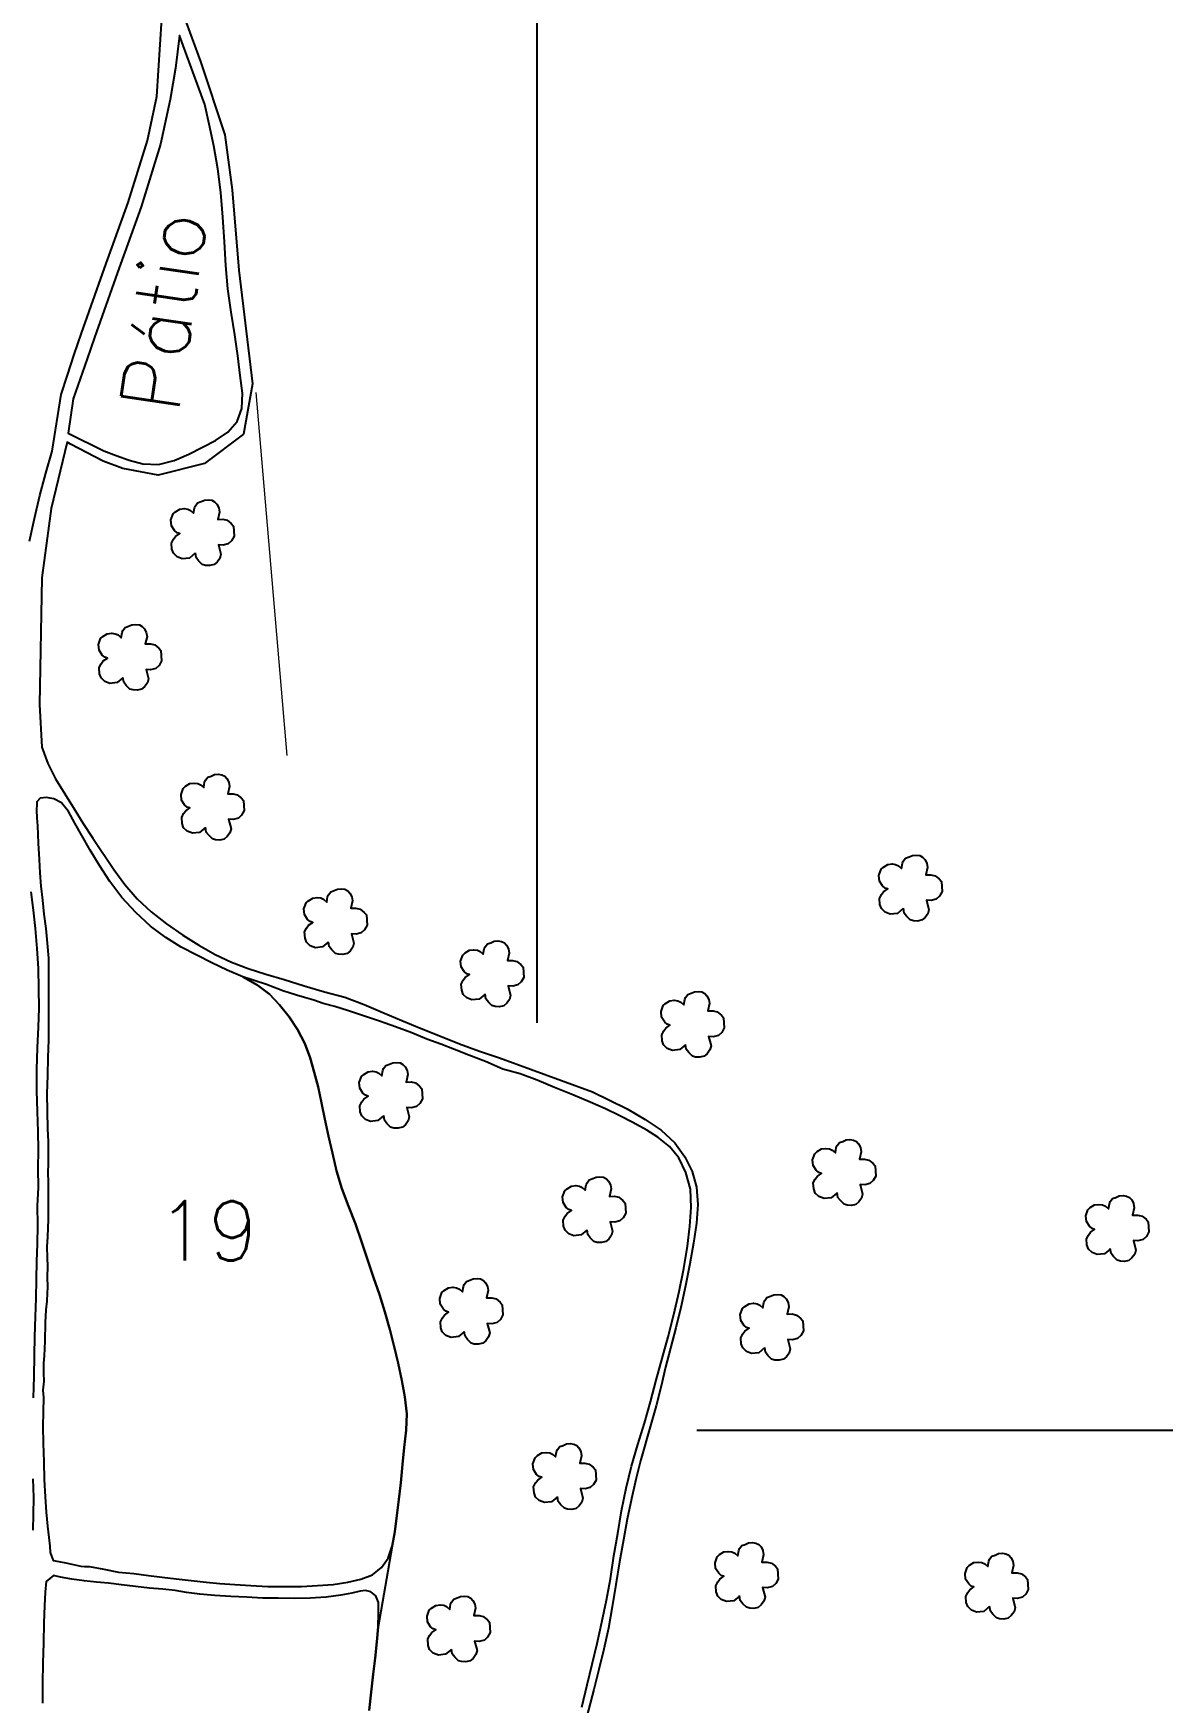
# Model space of a CAD drawing. Header units: inches. Extents: x 722598 to 724698, y 7810443 to 7813413.
# Drawn here: x 723389.8 to 723637, y 7811940.4 to 7812305.8 of the extents above; entities that cross this region are included whole.
import ezdxf
from ezdxf.enums import TextEntityAlignment as Align

# ---------------------------------------------------------------- set-up
doc = ezdxf.new("R2010")
doc.units = ezdxf.units.IN
doc.header["$MEASUREMENT"] = 0
doc.linetypes.add('CONTINUO', pattern=[0])
for name, color, linetype in [('0114000624', 1, 'Continuous'), ('0114000624013', 5, 'Continuous'), ('0114000624018', 5, 'Continuous'), ('0114000624019', 5, 'Continuous'), ('0114000624023', 5, 'Continuous'), ('MALHA', 8, 'Continuous'), ('MATO', 3, 'Continuous'), ('PATIO', 7, 'Continuous'), ('TEXTO', 7, 'Continuous')]:
    doc.layers.add(name, color=color, linetype=linetype)
doc.layers.add('TEXTO_DIVERSOS', color=7, linetype='Continuous', lineweight=5)
doc.styles.add('Simplex', font='simplex.shx')

msp = doc.modelspace()

# ---------------------------------------------------------------- linework, layer by layer
at = {"layer": '0114000624'}
msp.add_lwpolyline([(723419.09, 7812319.55), (723426.41, 7812299.57), (723431.72, 7812283.53), (723433.34, 7812271.49), (723434.78, 7812253.93), (723437.78, 7812229.08), (723435.76, 7812218.05), (723427.22, 7812211.6), (723417.13, 7812209.06), (723409.34, 7812210.51), (723405.08, 7812212.09), (723397.88, 7812215.84), (723397.15, 7812216.26), (723393.7, 7812201.74), (723391.63, 7812186.56), (723391.12, 7812158.86), (723391.64, 7812149.49), (723392.96, 7812145.97), (723394.64, 7812142.57), (723398.73, 7812136.04), (723400.7, 7812132.78), (723402.82, 7812129.6), (723407.42, 7812122.77), (723409.83, 7812119.42), (723412.52, 7812116.29), (723415.56, 7812113.48), (723418.96, 7812110.81), (723422.49, 7812108.37), (723426.05, 7812106.2), (723429.58, 7812104.12), (723433.14, 7812102.49), (723436.85, 7812101.04), (723440.69, 7812099.83), (723444.7, 7812098.65), (723449.08, 7812097.3), (723453.54, 7812095.99), (723457.95, 7812094.77), (723462.22, 7812093.2), (723466.31, 7812091.41), (723470.49, 7812089.69), (723474.7, 7812087.91), (723478.93, 7812086.27), (723483.09, 7812084.6), (723487.43, 7812082.97), (723491.87, 7812081.48), (723512.19, 7812074.06), (723515.91, 7812072.26), (723519.79, 7812070.37), (723523.7, 7812068.04), (723527.26, 7812065.68), (723530.21, 7812062.92), (723532.45, 7812059.86), (723534.04, 7812056.62), (723534.98, 7812053.2), (723535.28, 7812049.43), (723534.98, 7812045.3), (723534.33, 7812040.95), (723533.52, 7812036.4), (723532.6, 7812031.64), (723531.57, 7812026.89), (723530.46, 7812022.39), (723528.2, 7812013.81), (723527.22, 7812009.62), (723526.17, 7812005.33), (723524.98, 7812001.25), (723522.7, 7811993.32), (723521.69, 7811989.23), (723520.71, 7811984.99), (723519.79, 7811980.54), (723518.97, 7811976.03), (723518.12, 7811971.2), (723517.34, 7811966.24), (723516.53, 7811961.37), (723515.71, 7811956.65), (723514.68, 7811952.04), (723513.61, 7811947.64), (723512.5, 7811943.22), (723509, 7811929.92)], dxfattribs=at)
at = {"layer": '0114000624013', "color": 5}
msp.add_lwpolyline([(723463.29, 7811938.67), (723463.77, 7811942.68), (723464.15, 7811946.57), (723464.61, 7811950.14), (723465, 7811953.65), (723465.27, 7811956.99), (723465.37, 7811959.97), (723465.32, 7811962.28), (723464.76, 7811963.74), (723463.7, 7811964.66), (723462.54, 7811964.9), (723461.35, 7811964.74), (723459.52, 7811964.35), (723457.1, 7811963.9), (723453.88, 7811963.45), (723450.36, 7811963.21), (723446.85, 7811963.17), (723443.4, 7811963.22), (723439.99, 7811963.23), (723436.53, 7811963.44), (723433.02, 7811963.61), (723429.49, 7811963.85), (723426.21, 7811964.1), (723423.28, 7811964.48), (723420.82, 7811964.88), (723418.12, 7811965.19), (723415.22, 7811965.43), (723412.16, 7811965.81), (723409.05, 7811966.14), (723406.2, 7811966.52), (723403.58, 7811966.77), (723400.9, 7811967.05), (723398.24, 7811967.43), (723395.74, 7811967.84), (723394.16, 7811968.17), (723392.59, 7811966.85), (723392.38, 7811964.54), (723392.2, 7811961.54), (723392.06, 7811957.82), (723391.97, 7811953.49), (723391.84, 7811949.04), (723391.79, 7811944.61), (723391.8, 7811940.28)], dxfattribs=at)
at = {"layer": '0114000624018', "color": 5}
for points in [[(723389.78, 7812007.12), (723389.93, 7812011.76), (723390, 7812016.34), (723390.12, 7812020.55), (723390.24, 7812024.83), (723390.37, 7812028.87), (723390.44, 7812032.99), (723390.57, 7812037.03), (723390.67, 7812040.75), (723390.75, 7812044.85), (723390.71, 7812049.11), (723390.88, 7812053.13), (723390.87, 7812057.29), (723390.91, 7812061.37), (723390.87, 7812065.39), (723390.69, 7812069.73), (723390.53, 7812074.29), (723390.52, 7812078.97), (723390.66, 7812083.67), (723390.89, 7812088.21), (723391.04, 7812092.37), (723391, 7812096.69), (723390.93, 7812101.06), (723390.62, 7812105.46), (723390.24, 7812109.82), (723389.81, 7812113.85), (723389.31, 7812117.86)], [(723389.75, 7811978.13), (723389.85, 7811981.59), (723389.89, 7811985.25), (723389.77, 7811989.37)]]:
    msp.add_lwpolyline(points, dxfattribs=at)
at = {"layer": '0114000624019', "color": 5}
msp.add_lwpolyline([(723391.75, 7812116.06), (723392.11, 7812112.98), (723392.53, 7812109.85), (723392.81, 7812106.64), (723393.09, 7812103.3), (723393.12, 7812099.88), (723393.12, 7812096.35), (723393.12, 7812092.79), (723393.13, 7812089.19), (723393.1, 7812085.42), (723392.96, 7812081.57), (723392.85, 7812077.66), (723392.73, 7812073.74), (723392.79, 7812069.81), (723392.89, 7812065.96), (723393.01, 7812063.19), (723393.02, 7812058.52), (723392.98, 7812056.17), (723393.01, 7812054.41), (723393.05, 7812053.17), (723393.03, 7812050.26), (723393.02, 7812046.23), (723392.88, 7812042.34), (723392.74, 7812040.13), (723392.78, 7812037.81), (723392.91, 7812035.83), (723392.78, 7812033.57), (723392.86, 7812031.34), (723392.79, 7812030), (723392.76, 7812028.27), (723392.5, 7812026.34), (723392.36, 7812023.57), (723392.27, 7812019.46), (723392.12, 7812016.28), (723392.03, 7812014.69), (723392, 7812012.46), (723392.05, 7812010.73), (723391.89, 7812008.74), (723392.01, 7812007.19), (723391.95, 7812004), (723391.89, 7812000.79), (723391.91, 7811997.19), (723392.05, 7811993.08), (723392.15, 7811989.19), (723392.35, 7811985.45), (723392.59, 7811982.05), (723392.87, 7811978.98), (723393.15, 7811976.54), (723393.4, 7811974.6), (723393.43, 7811973.24), (723394.1, 7811971.5), (723395.38, 7811971.28), (723396.93, 7811970.97), (723400.15, 7811970.27), (723401, 7811970.2), (723402.09, 7811970.15), (723405.22, 7811969.55), (723408.43, 7811968.93), (723411.77, 7811968.65), (723414.98, 7811968.23), (723417.95, 7811967.86), (723421.04, 7811967.47), (723424.36, 7811967.14), (723427.63, 7811966.76), (723430.61, 7811966.48), (723433.89, 7811966.23), (723437.43, 7811966.02), (723441.11, 7811965.82), (723444.8, 7811965.77), (723448.46, 7811965.8), (723452, 7811966.01), (723455.44, 7811966.24), (723458.6, 7811966.73), (723461.46, 7811967.43), (723464.07, 7811968.34), (723466.03, 7811969.93), (723467.48, 7811971.99), (723468.31, 7811974.65), (723468.95, 7811977.76), (723469.34, 7811981.36), (723469.77, 7811984.8), (723470.27, 7811988.49), (723470.57, 7811992.5), (723470.94, 7811996.24), (723471.41, 7812000.03), (723471.53, 7812003.61), (723471.14, 7812007.32), (723470.44, 7812010.87), (723469.65, 7812014.65), (723468.77, 7812018.33), (723467.8, 7812022.04), (723466.76, 7812025.93), (723465.54, 7812029.72), (723464.23, 7812033.42), (723463, 7812037.14), (723461.7, 7812041.08), (723460.29, 7812045.19), (723458.8, 7812049.05), (723457.32, 7812052.94), (723456.15, 7812056.81), (723455.27, 7812060.62), (723454.42, 7812064.33), (723453.58, 7812068.11), (723452.86, 7812071.67), (723452.14, 7812075.15), (723451.28, 7812078.34), (723450.37, 7812081.52), (723449.19, 7812084.66), (723447.63, 7812087.7), (723445.77, 7812090.49), (723443.68, 7812093.12), (723441.48, 7812095.45), (723438.88, 7812097.41), (723435.67, 7812099.22), (723432.21, 7812100.7), (723428.89, 7812102.3), (723425.59, 7812103.98), (723422.15, 7812105.75), (723418.76, 7812107.83), (723415.44, 7812110.33), (723412.22, 7812113.33), (723409.19, 7812116.63), (723406.56, 7812120.14), (723404.26, 7812123.6), (723402.21, 7812127), (723400.38, 7812130.17), (723398.86, 7812132.91), (723397.46, 7812135.4), (723395.96, 7812137.36), (723394.26, 7812138.22), (723392.66, 7812138.47), (723391.3, 7812138.35), (723390.56, 7812137.57), (723390.53, 7812137.06), (723390.49, 7812135.7), (723390.54, 7812134.06), (723390.69, 7812132.3), (723390.69, 7812132.3), (723390.83, 7812128.5), (723391.02, 7812124.92), (723391.22, 7812121.99), (723391.45, 7812119.07)], close=True, dxfattribs=at)
at = {"layer": '0114000624023'}
msp.add_lwpolyline([(723388.92, 7812194.64), (723390.01, 7812199.6), (723391.2, 7812204.58), (723392.55, 7812209.46), (723393.92, 7812214.3), (723395.87, 7812226.69), (723397.23, 7812230.97), (723398.72, 7812235.46), (723400.31, 7812240.17), (723405.36, 7812254.4), (723410.53, 7812268.71), (723414.74, 7812282.3), (723416.83, 7812291.91), (723418.3, 7812314.77)], dxfattribs=at)
at = {"layer": 'MALHA', "color": 8}
for points in [[(723500, 7813312.84), (723500, 7812089.16)], [(723535.03, 7812000), (724597.93, 7812000)]]:
    msp.add_lwpolyline(points, dxfattribs=at)
at = {"layer": 'MATO'}
msp.add_lwpolyline([(723509.89, 7811939.39), (723511.02, 7811944.23), (723512.1, 7811948.81), (723513.2, 7811953.31), (723514.28, 7811958.01), (723515.29, 7811962.78), (723516.12, 7811967.5), (723516.9, 7811972.48), (723517.73, 7811977.36), (723518.57, 7811982.34), (723519.61, 7811987.33), (723520.76, 7811992.16), (723522.11, 7811996.88), (723523.56, 7812001.55), (723524.94, 7812006.24), (723526.16, 7812010.94), (723527.47, 7812015.68), (723528.76, 7812020.46), (723529.99, 7812025.33), (723531.18, 7812030.33), (723532.18, 7812035.4), (723533.03, 7812040.26), (723533.52, 7812044.64), (723533.82, 7812048.75), (723533.63, 7812052.77), (723532.66, 7812056.4), (723531.11, 7812059.6), (723529.07, 7812062.08), (723526.48, 7812064.14), (723524.1, 7812065.69), (723521.02, 7812067.39), (723518.03, 7812068.9), (723515.03, 7812070.34), (723511.66, 7812071.78), (723507.89, 7812073.44), (723503.88, 7812075.03), (723500.1, 7812076.63), (723496.36, 7812078.02), (723492.58, 7812079.01), (723488.79, 7812080.74), (723485.16, 7812082.08), (723481.98, 7812083.32), (723479.01, 7812084.54), (723475.94, 7812085.63), (723472.62, 7812086.95), (723469.09, 7812088.3), (723465.56, 7812089.53), (723462.05, 7812090.67), (723458.76, 7812091.82), (723455.8, 7812092.72), (723453.27, 7812093.42), (723451.16, 7812094.1), (723449.16, 7812094.72), (723447.37, 7812095.25), (723444.4, 7812096.17), (723440.86, 7812097.6), (723435.67, 7812099.22), (723438.88, 7812097.41), (723441.48, 7812095.45), (723443.68, 7812093.12), (723445.77, 7812090.49), (723447.63, 7812087.7), (723449.19, 7812084.66), (723450.37, 7812081.52), (723451.28, 7812078.34), (723452.14, 7812075.15), (723452.86, 7812071.67), (723453.58, 7812068.11), (723454.42, 7812064.33), (723455.27, 7812060.62), (723456.15, 7812056.81), (723457.32, 7812052.94), (723458.8, 7812049.05), (723460.29, 7812045.19), (723461.7, 7812041.08), (723463, 7812037.14), (723464.23, 7812033.42), (723465.54, 7812029.72), (723466.76, 7812025.93), (723467.8, 7812022.04), (723468.77, 7812018.33), (723469.65, 7812014.65), (723470.44, 7812010.87), (723471.14, 7812007.32), (723471.53, 7812003.61), (723471.41, 7812000.03), (723470.94, 7811996.24), (723470.57, 7811992.5), (723470.27, 7811988.49), (723469.77, 7811984.8), (723469.34, 7811981.36), (723468.95, 7811977.76), (723468.31, 7811974.65), (723465.27, 7811956.99), (723465, 7811953.65), (723464.61, 7811950.14), (723464.15, 7811946.57), (723463.77, 7811942.68), (723463.29, 7811938.67)], dxfattribs=at)
at = {"layer": 'MATO', "linetype": 'CONTINUO'}
for points in [[(723425.22, 7812191.97, 0), (723423.98, 7812190.92, 0), (723422.39, 7812190.74, 0), (723421.27, 7812191.18, 0), (723420.46, 7812191.96, 0), (723420.13, 7812192.87, 0), (723420.04, 7812194.2, 0), (723420.48, 7812195.04, 0), (723420.93, 7812195.66, 0), (723421.84, 7812196.28, 0), (723421.26, 7812196.46, 0), (723420.69, 7812196.93, 0), (723420.02, 7812197.99, 0), (723419.9, 7812199.26, 0), (723420.38, 7812200.57, 0), (723420.89, 7812201.04, 0), (723421.82, 7812201.61, 0), (723422.8, 7812201.74, 0), (723423.58, 7812201.63, 0), (723424.2, 7812201.34, 0), (723424.87, 7812200.74, 0), (723425.08, 7812201.89, 0), (723425.25, 7812202.35, 0), (723425.75, 7812202.99, 0), (723426.51, 7812203.27, 0), (723427.24, 7812203.6, 0), (723428.07, 7812203.67, 0), (723428.85, 7812203.56, 0), (723429.48, 7812203.22, 0), (723429.95, 7812202.72, 0), (723430.37, 7812201.9, 0), (723430.53, 7812200.99, 0), (723430.15, 7812199.38, 0), (723431.28, 7812199.4, 0), (723432.22, 7812199.17, 0), (723433.1, 7812198.47, 0), (723433.59, 7812197.91, 0), (723433.72, 7812195.69, 0), (723433.18, 7812194.69, 0), (723432.45, 7812194.03, 0), (723431.31, 7812193.73, 0), (723430.31, 7812193.81, 0), (723430.85, 7812191.74, 0), (723430.6, 7812190.85, 0), (723430, 7812190.01, 0), (723429.34, 7812189.48, 0), (723428.4, 7812189.25, 0), (723427.47, 7812189.31, 0), (723426.77, 7812189.5, 0), (723425.97, 7812190.29, 0), (723425.43, 7812191, 0), (723425.26, 7812192.07, 0)], [(723409.36, 7812164.7, 0), (723408.12, 7812163.65, 0), (723406.54, 7812163.47, 0), (723405.41, 7812163.91, 0), (723404.61, 7812164.69, 0), (723404.28, 7812165.59, 0), (723404.19, 7812166.92, 0), (723404.62, 7812167.76, 0), (723405.07, 7812168.39, 0), (723405.99, 7812169, 0), (723405.41, 7812169.19, 0), (723404.83, 7812169.66, 0), (723404.16, 7812170.72, 0), (723404.04, 7812171.98, 0), (723404.52, 7812173.3, 0), (723405.03, 7812173.77, 0), (723405.96, 7812174.34, 0), (723406.94, 7812174.47, 0), (723407.72, 7812174.36, 0), (723408.34, 7812174.07, 0), (723409.02, 7812173.47, 0), (723409.22, 7812174.62, 0), (723409.39, 7812175.08, 0), (723409.9, 7812175.72, 0), (723410.65, 7812176, 0), (723411.38, 7812176.32, 0), (723412.21, 7812176.4, 0), (723412.99, 7812176.29, 0), (723413.62, 7812175.95, 0), (723414.1, 7812175.44, 0), (723414.51, 7812174.63, 0), (723414.67, 7812173.72, 0), (723414.29, 7812172.11, 0), (723415.43, 7812172.12, 0), (723416.36, 7812171.9, 0), (723417.24, 7812171.2, 0), (723417.73, 7812170.64, 0), (723417.87, 7812168.42, 0), (723417.32, 7812167.42, 0), (723416.6, 7812166.76, 0), (723415.46, 7812166.45, 0), (723414.46, 7812166.54, 0), (723414.99, 7812164.47, 0), (723414.75, 7812163.58, 0), (723414.15, 7812162.73, 0), (723413.48, 7812162.21, 0), (723412.55, 7812161.98, 0), (723411.61, 7812162.03, 0), (723410.92, 7812162.23, 0), (723410.12, 7812163.02, 0), (723409.57, 7812163.73, 0), (723409.4, 7812164.8, 0)], [(723427.44, 7812131.9, 0), (723426.19, 7812130.85, 0), (723424.61, 7812130.67, 0), (723423.48, 7812131.11, 0), (723422.68, 7812131.89, 0), (723422.35, 7812132.79, 0), (723422.26, 7812134.12, 0), (723422.69, 7812134.96, 0), (723423.14, 7812135.59, 0), (723424.06, 7812136.2, 0), (723423.48, 7812136.39, 0), (723422.9, 7812136.86, 0), (723422.23, 7812137.92, 0), (723422.11, 7812139.18, 0), (723422.59, 7812140.5, 0), (723423.1, 7812140.97, 0), (723424.03, 7812141.54, 0), (723425.01, 7812141.67, 0), (723425.79, 7812141.56, 0), (723426.41, 7812141.27, 0), (723427.09, 7812140.67, 0), (723427.29, 7812141.82, 0), (723427.46, 7812142.28, 0), (723427.97, 7812142.92, 0), (723428.72, 7812143.2, 0), (723429.45, 7812143.52, 0), (723430.28, 7812143.6, 0), (723431.06, 7812143.49, 0), (723431.69, 7812143.15, 0), (723432.17, 7812142.64, 0), (723432.58, 7812141.83, 0), (723432.74, 7812140.92, 0), (723432.36, 7812139.31, 0), (723433.5, 7812139.33, 0), (723434.43, 7812139.1, 0), (723435.31, 7812138.4, 0), (723435.8, 7812137.84, 0), (723435.94, 7812135.62, 0), (723435.39, 7812134.62, 0), (723434.67, 7812133.96, 0), (723433.53, 7812133.65, 0), (723432.53, 7812133.74, 0), (723433.06, 7812131.67, 0), (723432.82, 7812130.78, 0), (723432.22, 7812129.93, 0), (723431.56, 7812129.41, 0), (723430.62, 7812129.18, 0), (723429.68, 7812129.23, 0), (723428.99, 7812129.43, 0), (723428.19, 7812130.22, 0), (723427.64, 7812130.93, 0), (723427.47, 7812132, 0)], [(723580.23, 7812114.17, 0), (723578.98, 7812113.13, 0), (723577.4, 7812112.95, 0), (723576.27, 7812113.38, 0), (723575.47, 7812114.17, 0), (723575.14, 7812115.07, 0), (723575.05, 7812116.4, 0), (723575.48, 7812117.24, 0), (723575.94, 7812117.86, 0), (723576.85, 7812118.48, 0), (723576.27, 7812118.67, 0), (723575.7, 7812119.14, 0), (723575.02, 7812120.2, 0), (723574.9, 7812121.46, 0), (723575.39, 7812122.78, 0), (723575.9, 7812123.25, 0), (723576.83, 7812123.82, 0), (723577.8, 7812123.95, 0), (723578.58, 7812123.84, 0), (723579.2, 7812123.55, 0), (723579.88, 7812122.95, 0), (723580.08, 7812124.1, 0), (723580.25, 7812124.56, 0), (723580.76, 7812125.2, 0), (723581.51, 7812125.48, 0), (723582.25, 7812125.8, 0), (723583.07, 7812125.88, 0), (723583.85, 7812125.77, 0), (723584.49, 7812125.43, 0), (723584.96, 7812124.92, 0), (723585.37, 7812124.11, 0), (723585.53, 7812123.2, 0), (723585.16, 7812121.59, 0), (723586.29, 7812121.6, 0), (723587.23, 7812121.38, 0), (723588.11, 7812120.68, 0), (723588.6, 7812120.12, 0), (723588.73, 7812117.9, 0), (723588.18, 7812116.9, 0), (723587.46, 7812116.24, 0), (723586.32, 7812115.93, 0), (723585.32, 7812116.02, 0), (723585.85, 7812113.94, 0), (723585.61, 7812113.06, 0), (723585.01, 7812112.21, 0), (723584.35, 7812111.69, 0), (723583.41, 7812111.46, 0), (723582.48, 7812111.51, 0), (723581.78, 7812111.71, 0), (723580.98, 7812112.5, 0), (723580.43, 7812113.21, 0), (723580.27, 7812114.28, 0)], [(723454.36, 7812106.84, 0), (723453.11, 7812105.79, 0), (723451.53, 7812105.61, 0), (723450.4, 7812106.05, 0), (723449.6, 7812106.83, 0), (723449.27, 7812107.73, 0), (723449.18, 7812109.06, 0), (723449.61, 7812109.9, 0), (723450.06, 7812110.53, 0), (723450.98, 7812111.14, 0), (723450.4, 7812111.33, 0), (723449.82, 7812111.8, 0), (723449.15, 7812112.86, 0), (723449.03, 7812114.12, 0), (723449.52, 7812115.44, 0), (723450.03, 7812115.91, 0), (723450.96, 7812116.48, 0), (723451.93, 7812116.61, 0), (723452.71, 7812116.5, 0), (723453.33, 7812116.21, 0), (723454.01, 7812115.61, 0), (723454.21, 7812116.76, 0), (723454.38, 7812117.22, 0), (723454.89, 7812117.86, 0), (723455.64, 7812118.14, 0), (723456.37, 7812118.46, 0), (723457.2, 7812118.54, 0), (723457.98, 7812118.43, 0), (723458.62, 7812118.09, 0), (723459.09, 7812117.58, 0), (723459.5, 7812116.77, 0), (723459.66, 7812115.86, 0), (723459.29, 7812114.25, 0), (723460.42, 7812114.26, 0), (723461.35, 7812114.04, 0), (723462.24, 7812113.34, 0), (723462.73, 7812112.78, 0), (723462.86, 7812110.56, 0), (723462.31, 7812109.56, 0), (723461.59, 7812108.9, 0), (723460.45, 7812108.59, 0), (723459.45, 7812108.68, 0), (723459.98, 7812106.6, 0), (723459.74, 7812105.72, 0), (723459.14, 7812104.87, 0), (723458.48, 7812104.35, 0), (723457.54, 7812104.12, 0), (723456.61, 7812104.17, 0), (723455.91, 7812104.37, 0), (723455.11, 7812105.16, 0), (723454.56, 7812105.87, 0), (723454.39, 7812106.94, 0)], [(723488.65, 7812095.41, 0), (723487.41, 7812094.37, 0), (723485.82, 7812094.18, 0), (723484.7, 7812094.62, 0), (723483.89, 7812095.41, 0), (723483.56, 7812096.31, 0), (723483.47, 7812097.64, 0), (723483.91, 7812098.48, 0), (723484.36, 7812099.1, 0), (723485.27, 7812099.72, 0), (723484.69, 7812099.9, 0), (723484.12, 7812100.38, 0), (723483.45, 7812101.44, 0), (723483.33, 7812102.7, 0), (723483.81, 7812104.01, 0), (723484.32, 7812104.48, 0), (723485.25, 7812105.05, 0), (723486.23, 7812105.18, 0), (723487.01, 7812105.07, 0), (723487.63, 7812104.79, 0), (723488.3, 7812104.18, 0), (723488.51, 7812105.34, 0), (723488.68, 7812105.8, 0), (723489.18, 7812106.44, 0), (723489.94, 7812106.71, 0), (723490.67, 7812107.04, 0), (723491.5, 7812107.11, 0), (723492.28, 7812107, 0), (723492.91, 7812106.67, 0), (723493.38, 7812106.16, 0), (723493.8, 7812105.34, 0), (723493.96, 7812104.44, 0), (723493.58, 7812102.82, 0), (723494.71, 7812102.84, 0), (723495.65, 7812102.61, 0), (723496.53, 7812101.92, 0), (723497.02, 7812101.36, 0), (723497.15, 7812099.13, 0), (723496.61, 7812098.14, 0), (723495.88, 7812097.47, 0), (723494.74, 7812097.17, 0), (723493.74, 7812097.26, 0), (723494.28, 7812095.18, 0), (723494.03, 7812094.29, 0), (723493.43, 7812093.45, 0), (723492.77, 7812092.92, 0), (723491.83, 7812092.69, 0), (723490.9, 7812092.75, 0), (723490.2, 7812092.95, 0), (723489.4, 7812093.73, 0), (723488.86, 7812094.44, 0), (723488.69, 7812095.52, 0)], [(723532.54, 7812084.35, 0), (723531.29, 7812083.31, 0), (723529.71, 7812083.13, 0), (723528.58, 7812083.56, 0), (723527.78, 7812084.35, 0), (723527.45, 7812085.25, 0), (723527.36, 7812086.58, 0), (723527.79, 7812087.42, 0), (723528.25, 7812088.04, 0), (723529.16, 7812088.66, 0), (723528.58, 7812088.85, 0), (723528.01, 7812089.32, 0), (723527.33, 7812090.38, 0), (723527.21, 7812091.64, 0), (723527.7, 7812092.96, 0), (723528.21, 7812093.43, 0), (723529.14, 7812094, 0), (723530.11, 7812094.13, 0), (723530.89, 7812094.02, 0), (723531.51, 7812093.73, 0), (723532.19, 7812093.13, 0), (723532.39, 7812094.28, 0), (723532.56, 7812094.74, 0), (723533.07, 7812095.38, 0), (723533.82, 7812095.66, 0), (723534.55, 7812095.98, 0), (723535.38, 7812096.06, 0), (723536.16, 7812095.95, 0), (723536.8, 7812095.61, 0), (723537.27, 7812095.1, 0), (723537.68, 7812094.29, 0), (723537.84, 7812093.38, 0), (723537.47, 7812091.77, 0), (723538.6, 7812091.78, 0), (723539.53, 7812091.56, 0), (723540.42, 7812090.86, 0), (723540.91, 7812090.3, 0), (723541.04, 7812088.08, 0), (723540.49, 7812087.08, 0), (723539.77, 7812086.42, 0), (723538.63, 7812086.11, 0), (723537.63, 7812086.2, 0), (723538.16, 7812084.12, 0), (723537.92, 7812083.24, 0), (723537.32, 7812082.39, 0), (723536.66, 7812081.87, 0), (723535.72, 7812081.64, 0), (723534.79, 7812081.69, 0), (723534.09, 7812081.89, 0), (723533.29, 7812082.68, 0), (723532.74, 7812083.39, 0), (723532.58, 7812084.46, 0)], [(723466.46, 7812068.81, 0), (723465.21, 7812067.77, 0), (723463.63, 7812067.58, 0), (723462.5, 7812068.02, 0), (723461.7, 7812068.81, 0), (723461.37, 7812069.71, 0), (723461.28, 7812071.04, 0), (723461.71, 7812071.88, 0), (723462.16, 7812072.5, 0), (723463.08, 7812073.12, 0), (723462.5, 7812073.31, 0), (723461.92, 7812073.78, 0), (723461.25, 7812074.84, 0), (723461.13, 7812076.1, 0), (723461.62, 7812077.42, 0), (723462.13, 7812077.89, 0), (723463.06, 7812078.45, 0), (723464.03, 7812078.59, 0), (723464.81, 7812078.47, 0), (723465.43, 7812078.19, 0), (723466.11, 7812077.58, 0), (723466.31, 7812078.74, 0), (723466.48, 7812079.2, 0), (723466.99, 7812079.84, 0), (723467.74, 7812080.12, 0), (723468.47, 7812080.44, 0), (723469.3, 7812080.52, 0), (723470.08, 7812080.41, 0), (723470.71, 7812080.07, 0), (723471.19, 7812079.56, 0), (723471.6, 7812078.75, 0), (723471.76, 7812077.84, 0), (723471.38, 7812076.22, 0), (723472.52, 7812076.24, 0), (723473.45, 7812076.02, 0), (723474.34, 7812075.32, 0), (723474.82, 7812074.76, 0), (723474.96, 7812072.53, 0), (723474.41, 7812071.54, 0), (723473.69, 7812070.88, 0), (723472.55, 7812070.57, 0), (723471.55, 7812070.66, 0), (723472.08, 7812068.58, 0), (723471.84, 7812067.7, 0), (723471.24, 7812066.85, 0), (723470.58, 7812066.33, 0), (723469.64, 7812066.09, 0), (723468.7, 7812066.15, 0), (723468.01, 7812066.35, 0), (723467.21, 7812067.14, 0), (723466.66, 7812067.84, 0), (723466.49, 7812068.92, 0)], [(723565.73, 7812051.92, 0), (723564.48, 7812050.88, 0), (723562.9, 7812050.69, 0), (723561.77, 7812051.13, 0), (723560.97, 7812051.92, 0), (723560.64, 7812052.82, 0), (723560.55, 7812054.15, 0), (723560.98, 7812054.99, 0), (723561.44, 7812055.61, 0), (723562.35, 7812056.23, 0), (723561.77, 7812056.42, 0), (723561.2, 7812056.89, 0), (723560.52, 7812057.95, 0), (723560.4, 7812059.21, 0), (723560.89, 7812060.53, 0), (723561.4, 7812061, 0), (723562.33, 7812061.57, 0), (723563.3, 7812061.7, 0), (723564.08, 7812061.58, 0), (723564.7, 7812061.3, 0), (723565.38, 7812060.7, 0), (723565.58, 7812061.85, 0), (723565.75, 7812062.31, 0), (723566.26, 7812062.95, 0), (723567.01, 7812063.23, 0), (723567.75, 7812063.55, 0), (723568.57, 7812063.63, 0), (723569.35, 7812063.52, 0), (723569.99, 7812063.18, 0), (723570.46, 7812062.67, 0), (723570.87, 7812061.86, 0), (723571.03, 7812060.95, 0), (723570.66, 7812059.34, 0), (723571.79, 7812059.35, 0), (723572.72, 7812059.13, 0), (723573.61, 7812058.43, 0), (723574.1, 7812057.87, 0), (723574.23, 7812055.64, 0), (723573.68, 7812054.65, 0), (723572.96, 7812053.99, 0), (723571.82, 7812053.68, 0), (723570.82, 7812053.77, 0), (723571.35, 7812051.69, 0), (723571.11, 7812050.81, 0), (723570.51, 7812049.96, 0), (723569.85, 7812049.44, 0), (723568.91, 7812049.21, 0), (723567.98, 7812049.26, 0), (723567.28, 7812049.46, 0), (723566.48, 7812050.25, 0), (723565.93, 7812050.96, 0), (723565.77, 7812052.03, 0)], [(723510.98, 7812043.78, 0), (723509.74, 7812042.74, 0), (723508.15, 7812042.55, 0), (723507.03, 7812042.99, 0), (723506.23, 7812043.78, 0), (723505.89, 7812044.68, 0), (723505.8, 7812046.01, 0), (723506.24, 7812046.85, 0), (723506.69, 7812047.47, 0), (723507.6, 7812048.09, 0), (723507.02, 7812048.28, 0), (723506.45, 7812048.75, 0), (723505.78, 7812049.81, 0), (723505.66, 7812051.07, 0), (723506.14, 7812052.39, 0), (723506.65, 7812052.86, 0), (723507.58, 7812053.42, 0), (723508.56, 7812053.56, 0), (723509.34, 7812053.44, 0), (723509.96, 7812053.16, 0), (723510.63, 7812052.55, 0), (723510.84, 7812053.71, 0), (723511.01, 7812054.17, 0), (723511.51, 7812054.81, 0), (723512.27, 7812055.09, 0), (723513, 7812055.41, 0), (723513.83, 7812055.49, 0), (723514.61, 7812055.38, 0), (723515.24, 7812055.04, 0), (723515.71, 7812054.53, 0), (723516.13, 7812053.72, 0), (723516.29, 7812052.81, 0), (723515.91, 7812051.19, 0), (723517.04, 7812051.21, 0), (723517.98, 7812050.99, 0), (723518.86, 7812050.29, 0), (723519.35, 7812049.73, 0), (723519.48, 7812047.5, 0), (723518.94, 7812046.51, 0), (723518.21, 7812045.85, 0), (723517.07, 7812045.54, 0), (723516.07, 7812045.63, 0), (723516.61, 7812043.55, 0), (723516.36, 7812042.67, 0), (723515.76, 7812041.82, 0), (723515.1, 7812041.3, 0), (723514.16, 7812041.06, 0), (723513.23, 7812041.12, 0), (723512.53, 7812041.32, 0), (723511.73, 7812042.11, 0), (723511.19, 7812042.81, 0), (723511.02, 7812043.89, 0)], [(723625.53, 7812039.66, 0), (723624.28, 7812038.62, 0), (723622.7, 7812038.44, 0), (723621.57, 7812038.87, 0), (723620.77, 7812039.66, 0), (723620.44, 7812040.56, 0), (723620.35, 7812041.89, 0), (723620.78, 7812042.73, 0), (723621.24, 7812043.35, 0), (723622.15, 7812043.97, 0), (723621.57, 7812044.16, 0), (723621, 7812044.63, 0), (723620.33, 7812045.69, 0), (723620.2, 7812046.95, 0), (723620.69, 7812048.27, 0), (723621.2, 7812048.74, 0), (723622.13, 7812049.31, 0), (723623.11, 7812049.44, 0), (723623.89, 7812049.32, 0), (723624.5, 7812049.04, 0), (723625.18, 7812048.44, 0), (723625.38, 7812049.59, 0), (723625.56, 7812050.05, 0), (723626.06, 7812050.69, 0), (723626.81, 7812050.97, 0), (723627.55, 7812051.29, 0), (723628.37, 7812051.37, 0), (723629.15, 7812051.26, 0), (723629.79, 7812050.92, 0), (723630.26, 7812050.41, 0), (723630.67, 7812049.6, 0), (723630.83, 7812048.69, 0), (723630.46, 7812047.08, 0), (723631.59, 7812047.09, 0), (723632.53, 7812046.87, 0), (723633.41, 7812046.17, 0), (723633.9, 7812045.61, 0), (723634.03, 7812043.39, 0), (723633.49, 7812042.39, 0), (723632.76, 7812041.73, 0), (723631.62, 7812041.42, 0), (723630.62, 7812041.51, 0), (723631.16, 7812039.43, 0), (723630.91, 7812038.55, 0), (723630.31, 7812037.7, 0), (723629.65, 7812037.18, 0), (723628.71, 7812036.95, 0), (723627.78, 7812037, 0), (723627.08, 7812037.2, 0), (723626.28, 7812037.99, 0), (723625.74, 7812038.7, 0), (723625.57, 7812039.77, 0)], [(723484.08, 7812021.53, 0), (723482.84, 7812020.49, 0), (723481.25, 7812020.31, 0), (723480.12, 7812020.74, 0), (723479.32, 7812021.53, 0), (723478.99, 7812022.43, 0), (723478.9, 7812023.76, 0), (723479.33, 7812024.6, 0), (723479.79, 7812025.22, 0), (723480.7, 7812025.84, 0), (723480.12, 7812026.03, 0), (723479.55, 7812026.5, 0), (723478.88, 7812027.56, 0), (723478.76, 7812028.82, 0), (723479.24, 7812030.14, 0), (723479.75, 7812030.61, 0), (723480.68, 7812031.18, 0), (723481.66, 7812031.31, 0), (723482.44, 7812031.2, 0), (723483.05, 7812030.91, 0), (723483.73, 7812030.31, 0), (723483.93, 7812031.46, 0), (723484.11, 7812031.92, 0), (723484.61, 7812032.56, 0), (723485.36, 7812032.84, 0), (723486.1, 7812033.16, 0), (723486.92, 7812033.24, 0), (723487.71, 7812033.13, 0), (723488.34, 7812032.79, 0), (723488.81, 7812032.28, 0), (723489.22, 7812031.47, 0), (723489.39, 7812030.56, 0), (723489.01, 7812028.95, 0), (723490.14, 7812028.96, 0), (723491.08, 7812028.74, 0), (723491.96, 7812028.04, 0), (723492.45, 7812027.48, 0), (723492.58, 7812025.26, 0), (723492.04, 7812024.26, 0), (723491.31, 7812023.6, 0), (723490.17, 7812023.29, 0), (723489.17, 7812023.38, 0), (723489.71, 7812021.3, 0), (723489.46, 7812020.42, 0), (723488.86, 7812019.57, 0), (723488.2, 7812019.05, 0), (723487.26, 7812018.82, 0), (723486.33, 7812018.87, 0), (723485.63, 7812019.07, 0), (723484.83, 7812019.86, 0), (723484.29, 7812020.57, 0), (723484.12, 7812021.64, 0)], [(723549.87, 7812018.02, 0), (723548.62, 7812016.97, 0), (723547.04, 7812016.79, 0), (723545.91, 7812017.23, 0), (723545.11, 7812018.01, 0), (723544.78, 7812018.92, 0), (723544.69, 7812020.25, 0), (723545.12, 7812021.09, 0), (723545.58, 7812021.71, 0), (723546.49, 7812022.33, 0), (723545.91, 7812022.51, 0), (723545.34, 7812022.98, 0), (723544.67, 7812024.04, 0), (723544.54, 7812025.31, 0), (723545.03, 7812026.62, 0), (723545.54, 7812027.09, 0), (723546.47, 7812027.66, 0), (723547.45, 7812027.79, 0), (723548.23, 7812027.68, 0), (723548.84, 7812027.39, 0), (723549.52, 7812026.79, 0), (723549.72, 7812027.94, 0), (723549.9, 7812028.4, 0), (723550.4, 7812029.04, 0), (723551.15, 7812029.32, 0), (723551.89, 7812029.65, 0), (723552.71, 7812029.72, 0), (723553.49, 7812029.61, 0), (723554.13, 7812029.28, 0), (723554.6, 7812028.77, 0), (723555.01, 7812027.95, 0), (723555.17, 7812027.04, 0), (723554.8, 7812025.43, 0), (723555.93, 7812025.45, 0), (723556.87, 7812025.22, 0), (723557.75, 7812024.52, 0), (723558.24, 7812023.96, 0), (723558.37, 7812021.74, 0), (723557.83, 7812020.74, 0), (723557.1, 7812020.08, 0), (723555.96, 7812019.78, 0), (723554.96, 7812019.86, 0), (723555.5, 7812017.79, 0), (723555.25, 7812016.9, 0), (723554.65, 7812016.06, 0), (723553.99, 7812015.53, 0), (723553.05, 7812015.3, 0), (723552.12, 7812015.36, 0), (723551.42, 7812015.55, 0), (723550.62, 7812016.34, 0), (723550.08, 7812017.05, 0), (723549.91, 7812018.13, 0)], [(723504.49, 7811985.38, 0), (723503.24, 7811984.33, 0), (723501.66, 7811984.15, 0), (723500.53, 7811984.59, 0), (723499.73, 7811985.38, 0), (723499.4, 7811986.28, 0), (723499.31, 7811987.61, 0), (723499.74, 7811988.45, 0), (723500.2, 7811989.07, 0), (723501.11, 7811989.69, 0), (723500.53, 7811989.87, 0), (723499.96, 7811990.34, 0), (723499.28, 7811991.4, 0), (723499.16, 7811992.67, 0), (723499.65, 7811993.98, 0), (723500.16, 7811994.45, 0), (723501.09, 7811995.02, 0), (723502.07, 7811995.15, 0), (723502.85, 7811995.04, 0), (723503.46, 7811994.76, 0), (723504.14, 7811994.15, 0), (723504.34, 7811995.3, 0), (723504.51, 7811995.77, 0), (723505.02, 7811996.41, 0), (723505.77, 7811996.68, 0), (723506.51, 7811997.01, 0), (723507.33, 7811997.08, 0), (723508.11, 7811996.97, 0), (723508.75, 7811996.64, 0), (723509.22, 7811996.13, 0), (723509.63, 7811995.31, 0), (723509.79, 7811994.41, 0), (723509.42, 7811992.79, 0), (723510.55, 7811992.81, 0), (723511.49, 7811992.58, 0), (723512.37, 7811991.88, 0), (723512.86, 7811991.32, 0), (723512.99, 7811989.1, 0), (723512.45, 7811988.11, 0), (723511.72, 7811987.44, 0), (723510.58, 7811987.14, 0), (723509.58, 7811987.23, 0), (723510.12, 7811985.15, 0), (723509.87, 7811984.26, 0), (723509.27, 7811983.42, 0), (723508.61, 7811982.89, 0), (723507.67, 7811982.66, 0), (723506.74, 7811982.72, 0), (723506.04, 7811982.92, 0), (723505.24, 7811983.7, 0), (723504.69, 7811984.41, 0), (723504.53, 7811985.49, 0)], [(723544.37, 7811963.71, 0), (723543.12, 7811962.67, 0), (723541.54, 7811962.48, 0), (723540.41, 7811962.92, 0), (723539.61, 7811963.71, 0), (723539.28, 7811964.61, 0), (723539.19, 7811965.94, 0), (723539.62, 7811966.78, 0), (723540.08, 7811967.4, 0), (723540.99, 7811968.02, 0), (723540.41, 7811968.2, 0), (723539.84, 7811968.68, 0), (723539.16, 7811969.74, 0), (723539.04, 7811971, 0), (723539.53, 7811972.31, 0), (723540.04, 7811972.78, 0), (723540.97, 7811973.35, 0), (723541.94, 7811973.48, 0), (723542.73, 7811973.37, 0), (723543.34, 7811973.09, 0), (723544.02, 7811972.48, 0), (723544.22, 7811973.64, 0), (723544.39, 7811974.1, 0), (723544.9, 7811974.74, 0), (723545.65, 7811975.01, 0), (723546.39, 7811975.34, 0), (723547.21, 7811975.41, 0), (723547.99, 7811975.3, 0), (723548.63, 7811974.97, 0), (723549.1, 7811974.46, 0), (723549.51, 7811973.64, 0), (723549.67, 7811972.74, 0), (723549.3, 7811971.12, 0), (723550.43, 7811971.14, 0), (723551.37, 7811970.91, 0), (723552.25, 7811970.22, 0), (723552.74, 7811969.66, 0), (723552.87, 7811967.43, 0), (723552.32, 7811966.44, 0), (723551.6, 7811965.77, 0), (723550.46, 7811965.47, 0), (723549.46, 7811965.56, 0), (723549.99, 7811963.48, 0), (723549.75, 7811962.6, 0), (723549.15, 7811961.75, 0), (723548.49, 7811961.22, 0), (723547.55, 7811960.99, 0), (723546.62, 7811961.05, 0), (723545.92, 7811961.25, 0), (723545.12, 7811962.03, 0), (723544.57, 7811962.74, 0), (723544.41, 7811963.82, 0)], [(723599.1, 7811961.38, 0), (723597.86, 7811960.33, 0), (723596.27, 7811960.15, 0), (723595.15, 7811960.59, 0), (723594.35, 7811961.38, 0), (723594.02, 7811962.28, 0), (723593.93, 7811963.61, 0), (723594.36, 7811964.45, 0), (723594.81, 7811965.07, 0), (723595.72, 7811965.69, 0), (723595.14, 7811965.87, 0), (723594.57, 7811966.35, 0), (723593.9, 7811967.41, 0), (723593.78, 7811968.67, 0), (723594.26, 7811969.98, 0), (723594.77, 7811970.45, 0), (723595.7, 7811971.02, 0), (723596.68, 7811971.15, 0), (723597.46, 7811971.04, 0), (723598.08, 7811970.76, 0), (723598.75, 7811970.15, 0), (723598.96, 7811971.31, 0), (723599.13, 7811971.77, 0), (723599.63, 7811972.41, 0), (723600.39, 7811972.68, 0), (723601.12, 7811973.01, 0), (723601.95, 7811973.08, 0), (723602.73, 7811972.97, 0), (723603.36, 7811972.64, 0), (723603.83, 7811972.13, 0), (723604.25, 7811971.31, 0), (723604.41, 7811970.41, 0), (723604.03, 7811968.79, 0), (723605.17, 7811968.81, 0), (723606.1, 7811968.58, 0), (723606.98, 7811967.89, 0), (723607.47, 7811967.33, 0), (723607.61, 7811965.1, 0), (723607.06, 7811964.11, 0), (723606.34, 7811963.44, 0), (723605.2, 7811963.14, 0), (723604.2, 7811963.23, 0), (723604.73, 7811961.15, 0), (723604.49, 7811960.26, 0), (723603.88, 7811959.42, 0), (723603.22, 7811958.89, 0), (723602.28, 7811958.66, 0), (723601.35, 7811958.72, 0), (723600.65, 7811958.92, 0), (723599.85, 7811959.7, 0), (723599.31, 7811960.41, 0), (723599.14, 7811961.49, 0)], [(723481.3, 7811952.01, 0), (723480.05, 7811950.96, 0), (723478.47, 7811950.78, 0), (723477.34, 7811951.22, 0), (723476.54, 7811952, 0), (723476.21, 7811952.9, 0), (723476.12, 7811954.23, 0), (723476.55, 7811955.07, 0), (723477.01, 7811955.7, 0), (723477.92, 7811956.31, 0), (723477.34, 7811956.5, 0), (723476.77, 7811956.97, 0), (723476.09, 7811958.03, 0), (723475.97, 7811959.29, 0), (723476.46, 7811960.61, 0), (723476.97, 7811961.08, 0), (723477.9, 7811961.65, 0), (723478.87, 7811961.78, 0), (723479.65, 7811961.67, 0), (723480.27, 7811961.38, 0), (723480.95, 7811960.78, 0), (723481.15, 7811961.93, 0), (723481.32, 7811962.39, 0), (723481.83, 7811963.03, 0), (723482.58, 7811963.31, 0), (723483.32, 7811963.63, 0), (723484.14, 7811963.71, 0), (723484.92, 7811963.6, 0), (723485.56, 7811963.26, 0), (723486.03, 7811962.75, 0), (723486.44, 7811961.94, 0), (723486.6, 7811961.03, 0), (723486.23, 7811959.42, 0), (723487.36, 7811959.43, 0), (723488.3, 7811959.21, 0), (723489.18, 7811958.51, 0), (723489.67, 7811957.95, 0), (723489.8, 7811955.73, 0), (723489.25, 7811954.73, 0), (723488.53, 7811954.07, 0), (723487.39, 7811953.76, 0), (723486.39, 7811953.85, 0), (723486.92, 7811951.77, 0), (723486.68, 7811950.89, 0), (723486.08, 7811950.04, 0), (723485.42, 7811949.52, 0), (723484.48, 7811949.29, 0), (723483.55, 7811949.34, 0), (723482.85, 7811949.54, 0), (723482.05, 7811950.33, 0), (723481.5, 7811951.04, 0), (723481.34, 7811952.11, 0)]]:
    msp.add_polyline3d(points, dxfattribs=at)
at = {"layer": 'PATIO'}
msp.add_lwpolyline([(723401.56, 7812234.51), (723398.47, 7812225.78), (723397.38, 7812218.23), (723405.24, 7812214.4), (723407.88, 7812213.39), (723410.74, 7812212.36), (723413.77, 7812211.52), (723417.17, 7812211.36), (723420.63, 7812212.24), (723423.79, 7812213.62), (723426.84, 7812215.15), (723429.68, 7812216.64), (723432.39, 7812218.47), (723434.4, 7812220.79), (723435.4, 7812223.65), (723435.55, 7812227.01), (723435.08, 7812230.85), (723434.56, 7812235.17), (723433.89, 7812239.78), (723433.09, 7812244.7), (723432.39, 7812249.84), (723431.89, 7812254.96), (723431.62, 7812260.16), (723431.27, 7812265.55), (723430.86, 7812270.9), (723430.21, 7812276.12), (723429.29, 7812281.13), (723428.27, 7812285.85), (723427.35, 7812290.2), (723421.79, 7812305.29), (723420.87, 7812298.15), (723419.76, 7812291.28), (723417.65, 7812281.54), (723413.38, 7812267.76), (723408.19, 7812253.39), (723403.15, 7812239.18)], close=True, dxfattribs=at)
at = {"layer": 'TEXTO_DIVERSOS', "linetype": 'ByBlock'}
msp.add_lwpolyline([(723438.46, 7812227.13), (723445.3, 7812147.71)], dxfattribs=at)

# ---------------------------------------------------------------- texts
at = {"layer": 'TEXTO', "linetype": 'ByBlock', "style": 'Simplex'}
msp.add_text('19', height=13, dxfattribs=at).set_placement((723416.83, 7812037.15, -590.69))
at = {"layer": 'TEXTO_DIVERSOS', "linetype": 'Continuous', "style": 'Simplex'}
msp.add_text('Pátio', height=13, rotation=81.6912, dxfattribs=at).set_placement((723418.28, 7812244.97), align=Align.MIDDLE_CENTER)

doc.saveas('drawing.dxf')
